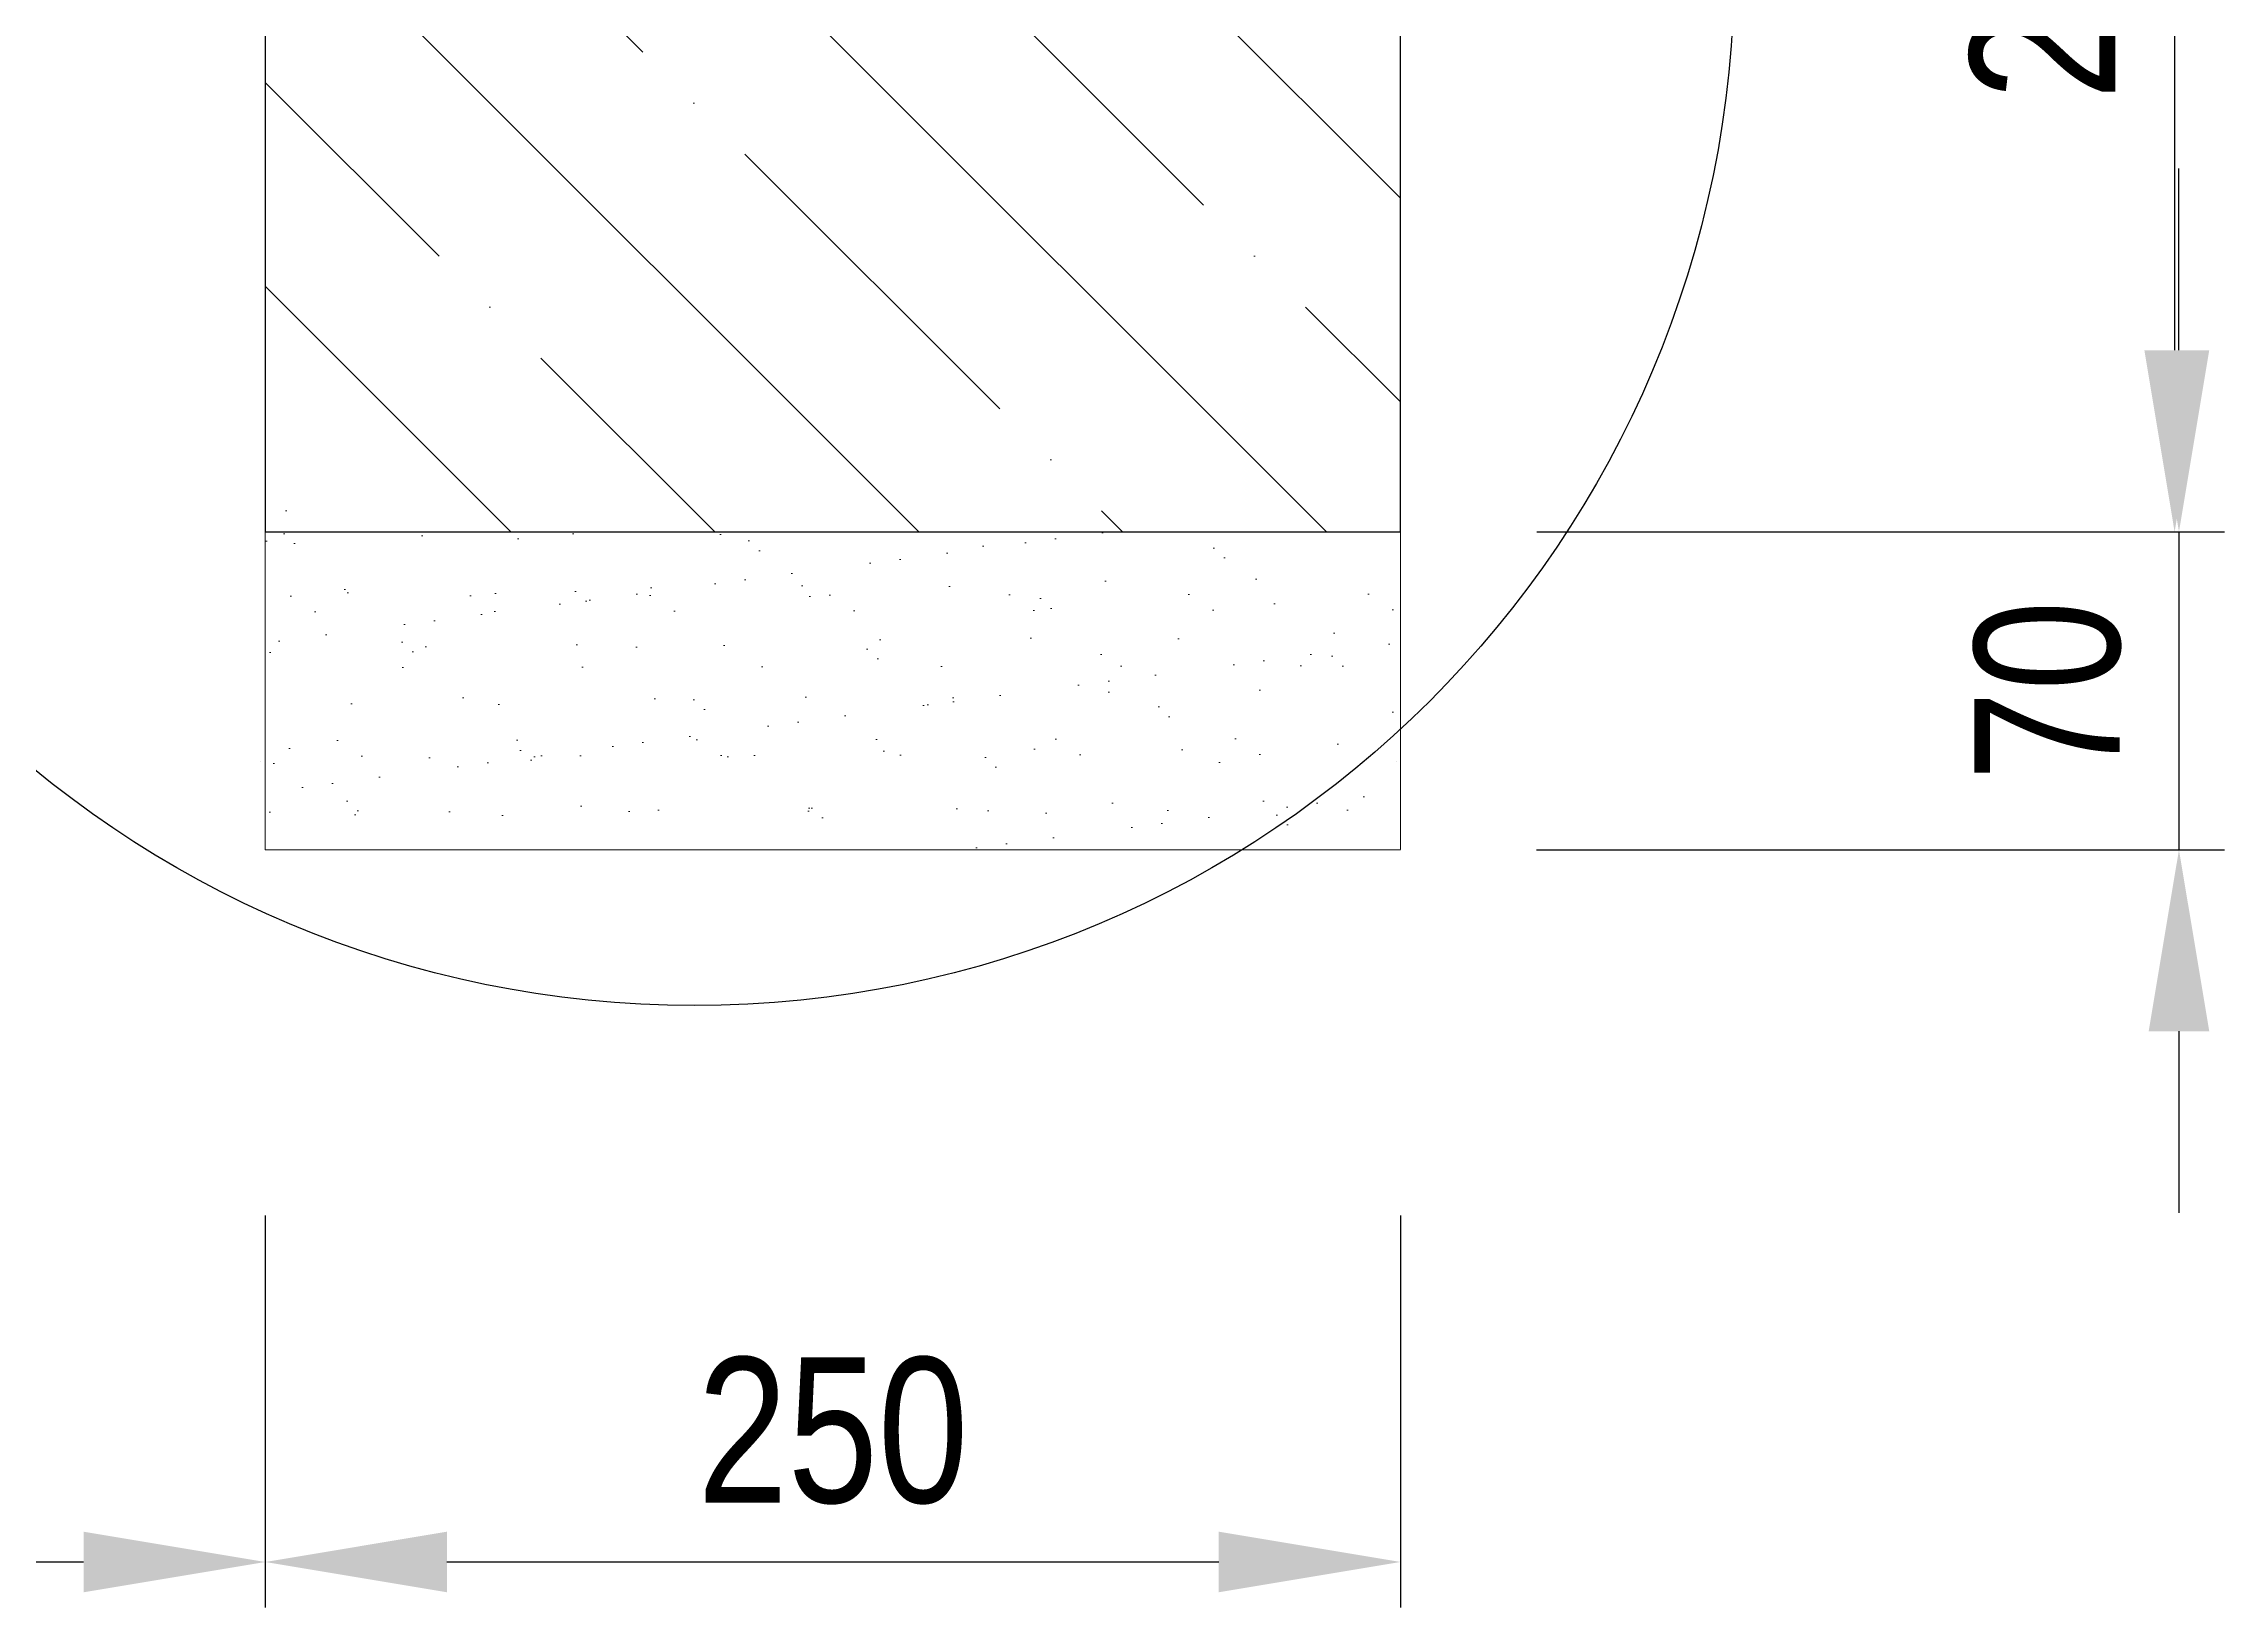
# Model space of a CAD drawing. Header units: millimetres. Extents: x 22162 to 28102, y 3160 to 7360.
# Drawn here: x 25056.7 to 25536.9, y 5078.9 to 5423.3 of the extents above; entities that cross this region are included whole.
import ezdxf

# ---------------------------------------------------------------- set-up
doc = ezdxf.new("R2010")
doc.units = ezdxf.units.MM
doc.header["$LTSCALE"] = 0.3
doc.layers.add('SRAFY', color=251, linetype='Continuous', lineweight=13)
doc.styles.add('SEACAD_Arial', font='arial.ttf', dxfattribs={"width": 0.8})
doc.dimstyles.new('ISO-25', dxfattribs={"dimtxt": 1.6, "dimasz": 2, "dimexe": 0.5, "dimexo": 1.5, "dimtad": 1, "dimdec": 0, "dimtxsty": 'SEACAD_Arial', "dimcen": 2, "dimadec": 0, "dimazin": 0, "dimtfac": 1, "dimtdec": 0, "dimtmove": 0, "dimatfit": 3, "dimfxl": 1, "dimarcsym": 0})

# ---------------------------------------------------------------- blocks, each defined once
blk = doc.blocks.new('*D142')
at = {"color": 0, "lineweight": -2, "transparency": 16777216}
for p, q in [((25385.48, 5565.75), (25535.94, 5565.75)), ((25525.94, 5525.75), (25525.94, 5355.76)), ((25385.46, 5315.76), (25535.94, 5315.76))]:
    blk.add_line(p, q, dxfattribs=at)
at = {"color": 0, "transparency": 16777216}
for points in [[(25519.28, 5525.75), (25532.61, 5525.75), (25525.94, 5565.75)], [(25519.28, 5355.76), (25532.61, 5355.76), (25525.94, 5315.76)]]:
    blk.add_solid(points, dxfattribs=at)
at = {"layer": 'Defpoints', "color": 0, "transparency": 16777216}
for p in [(25355.48, 5565.75), (25355.46, 5315.76), (25525.94, 5315.76)]:
    blk.add_point(p, dxfattribs=at)
at = {"color": 0, "transparency": 16777216, "insert": (25497.1, 5440.75), "char_height": 32, "attachment_point": 5, "rotation": 90, "style": 'SEACAD_Arial'}
blk.add_mtext('250', dxfattribs=at)
blk = doc.blocks.new('*D143')
at = {"color": 0, "lineweight": -2, "transparency": 16777216}
for p, q in [((25526.9, 5355.76), (25526.9, 5395.76)), ((25385.46, 5315.76), (25536.9, 5315.76)), ((25526.9, 5315.76), (25526.9, 5245.75)), ((25385.45, 5245.75), (25536.9, 5245.75)), ((25526.9, 5205.75), (25526.9, 5165.75))]:
    blk.add_line(p, q, dxfattribs=at)
at = {"color": 0, "transparency": 16777216}
for points in [[(25520.23, 5355.76), (25533.57, 5355.76), (25526.9, 5315.76)], [(25520.23, 5205.75), (25533.57, 5205.75), (25526.9, 5245.75)]]:
    blk.add_solid(points, dxfattribs=at)
at = {"layer": 'Defpoints', "color": 0, "transparency": 16777216}
for p in [(25355.46, 5315.76), (25355.45, 5245.75), (25526.9, 5245.75)]:
    blk.add_point(p, dxfattribs=at)
at = {"color": 0, "transparency": 16777216, "insert": (25498.06, 5280.75), "char_height": 32, "attachment_point": 5, "rotation": 90, "style": 'SEACAD_Arial'}
blk.add_mtext('70', dxfattribs=at)
blk = doc.blocks.new('*D145')
at = {"color": 0, "lineweight": -2, "transparency": 16777216}
for p, q in [((25105.47, 5165.14), (25105.47, 5078.86)), ((25355.45, 5165.14), (25355.45, 5078.86)), ((25145.47, 5088.86), (25315.45, 5088.86))]:
    blk.add_line(p, q, dxfattribs=at)
at = {"color": 0, "transparency": 16777216}
for points in [[(25145.47, 5095.53), (25145.47, 5082.19), (25105.47, 5088.86)], [(25315.45, 5095.53), (25315.45, 5082.19), (25355.45, 5088.86)]]:
    blk.add_solid(points, dxfattribs=at)
at = {"layer": 'Defpoints', "color": 0, "transparency": 16777216}
for p in [(25105.47, 5195.14), (25355.45, 5195.14), (25355.45, 5088.86)]:
    blk.add_point(p, dxfattribs=at)
at = {"color": 0, "transparency": 16777216, "insert": (25230.46, 5117.7), "char_height": 32, "attachment_point": 5, "style": 'SEACAD_Arial'}
blk.add_mtext('250', dxfattribs=at)
blk = doc.blocks.new('*D139')
at = {"color": 0, "lineweight": -2, "transparency": 16777216}
for p, q in [((24803.46, 5165.19), (24803.46, 5078.86)), ((25105.47, 5165.14), (25105.47, 5078.86)), ((24843.46, 5088.86), (25065.47, 5088.86))]:
    blk.add_line(p, q, dxfattribs=at)
at = {"color": 0, "transparency": 16777216}
for points in [[(24843.46, 5095.53), (24843.46, 5082.19), (24803.46, 5088.86)], [(25065.47, 5095.53), (25065.47, 5082.19), (25105.47, 5088.86)]]:
    blk.add_solid(points, dxfattribs=at)
at = {"layer": 'Defpoints', "color": 0, "transparency": 16777216}
for p in [(24803.46, 5195.19), (25105.47, 5195.14), (25105.47, 5088.86)]:
    blk.add_point(p, dxfattribs=at)
at = {"color": 0, "transparency": 16777216, "insert": (24954.46, 5117.71), "char_height": 32, "attachment_point": 5, "style": 'SEACAD_Arial'}
blk.add_mtext('300', dxfattribs=at)

msp = doc.modelspace()

# ---------------------------------------------------------------- hatches: boundary and pattern name
at = {"layer": 'SRAFY'}
h = msp.add_hatch(dxfattribs=at)
h.set_pattern_fill('ANSI35', color=256, scale=10, angle=90)
h.set_pattern_definition([(135, (17039, 55.65), (-44.9013, -44.9013), []), (135, (17039, 100.55), (-44.9013, -44.9013), [79.375, -15.875, 0, -15.875])])
h.paths.add_polyline_path([(25355.44, 5565.75), (25105.45, 5565.75), (25105.46, 5315.76), (25355.47, 5315.75)])
h = msp.add_hatch(dxfattribs=at)
h.set_pattern_fill('AR-SAND', color=256, scale=0.5)
h.set_pattern_definition([(37.5, (16982.9, 736.392), (-0.800016, 24.47066), [0, -19.304, 0, -21.59, 0, -20.6375]), (7.5, (16982.9, 736.392), (22.47616, 35.84126), [0, -10.414, 0, -17.399, 0, -6.6675]), (327.5, (16967.28, 736.392), (39.54962, 0.07186), [0, -6.35, 0, -22.86, 0, -29.845]), (317.5, (16967.28, 736.392), (38.17782, 11.14647), [0, -3.175, 0, -14.986, 0, -17.145])])
h.paths.add_polyline_path([(25105.46, 5315.75), (25355.47, 5315.77), (25355.47, 5245.76), (25105.48, 5245.75)])

# ---------------------------------------------------------------- linework, layer by layer
msp.add_lwpolyline([(25105.46, 5315.76), (25355.48, 5315.76), (25355.48, 5565.75), (25105.44, 5565.75)], close=True)
msp.add_circle((25199.96, 5440.43), 229.01)
at = {"color": 7, "linetype": 'Continuous'}
for centre in [(25104.49, 5265.15), (25104.49, 5265.15), (25354.49, 5265.15), (25354.49, 5265.15)]:
    msp.add_circle(centre, 0.01, dxfattribs=at)
at = {"layer": 'SRAFY'}
for p, q in [((25105.47, 5315.75), (25105.47, 5245.75)), ((25355.46, 5315.76), (25355.46, 5245.76)), ((25105.47, 5245.75), (25355.45, 5245.75))]:
    msp.add_line(p, q, dxfattribs=at)

# ---------------------------------------------------------------- dimensions: what is measured, and where the dimension line sits
for base, p1, p2, override, picture, middle in [((25525.94, 5315.76), (25355.48, 5565.75), (25355.46, 5315.76), {"dimscale": 0}, '*D142', (25497.1, 5440.75)), ((25526.9, 5245.75), (25355.46, 5315.76), (25355.45, 5245.75), {"dimscale": 0, "dimtmove": 1}, '*D143', (25498.06, 5280.75))]:
    dim = msp.add_linear_dim(base=base, p1=p1, p2=p2, angle=90, dimstyle='ISO-25', override=override)
    dim.commit()
    dim.dimension.update_dxf_attribs({"geometry": picture, "text_midpoint": middle})
for base, p1, p2, override, picture, middle in [((25105.47, 5088.86), (24803.46, 5195.19), (25105.47, 5195.14), {"dimscale": 0, "dimrnd": 10, "dimtix": 0, "dimtofl": 1, "dimtmove": 0, "dimatfit": 3}, '*D139', (24954.46, 5117.71)), ((25355.45, 5088.86), (25105.47, 5195.14), (25355.45, 5195.14), {"dimscale": 0, "dimtix": 0, "dimtofl": 1, "dimtmove": 0, "dimatfit": 3}, '*D145', (25230.46, 5117.7))]:
    dim = msp.add_linear_dim(base=base, p1=p1, p2=p2, dimstyle='ISO-25', override=override)
    dim.commit()
    dim.dimension.update_dxf_attribs({"geometry": picture, "text_midpoint": middle})

doc.saveas('drawing.dxf')
